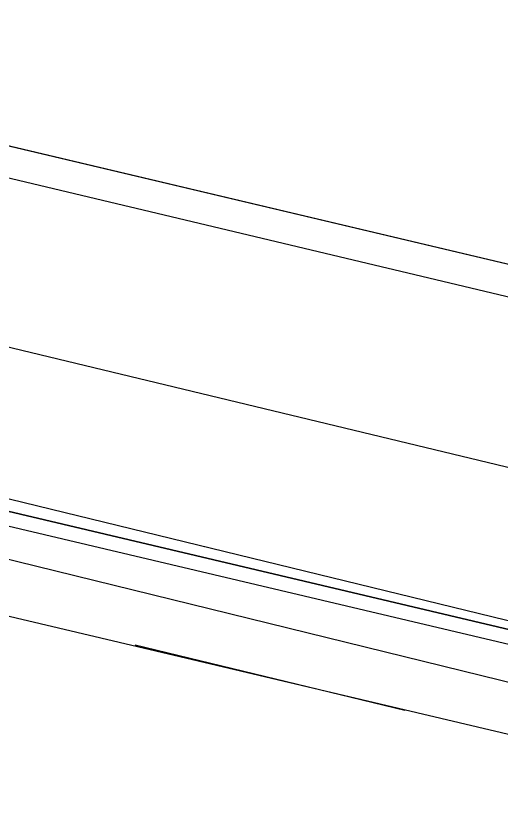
# Model space of a CAD drawing. Header units: feet. Extents: x -84 to 198, y -22 to 181.
# Drawn here: x 80.235 to 81.123, y 150.429 to 151.878 of the extents above; entities that cross this region are included whole.
import ezdxf

# ---------------------------------------------------------------- set-up
doc = ezdxf.new("R2010")
doc.units = ezdxf.units.FT
doc.layers.add('A-LINEA', color=7, linetype='CONTINUOUS')

msp = doc.modelspace()

# ---------------------------------------------------------------- linework, layer by layer
at = {"layer": 'A-LINEA'}
for p, q in [((88.24, 149.7378), (79.1867, 151.8844)), ((79.7867, 151.6844), (87.8933, 149.7511)), ((81.4, 150.5911), (79.7733, 150.9911)), ((79.6, 150.9244), (87.72, 149.0044)), ((80.9467, 150.6044), (80.4533, 150.7244))]:
    msp.add_line(p, q, dxfattribs=at)
for points in [[(90.72, 160.1778), (88.24, 149.7378), (79.1867, 151.8844)], [(79.72, 151.3911), (81.4933, 150.9644), (83.6667, 150.4578)], [(81.4267, 150.6978), (79.7333, 151.1111), (79.7333, 151.0978), (79.7333, 151.0844), (81.4267, 150.6844), (79.7333, 151.0844), (79.72, 151.0711), (79.7333, 151.0578), (81.4267, 150.6578)]]:
    msp.add_lwpolyline(points, dxfattribs=at)

doc.saveas('drawing.dxf')
